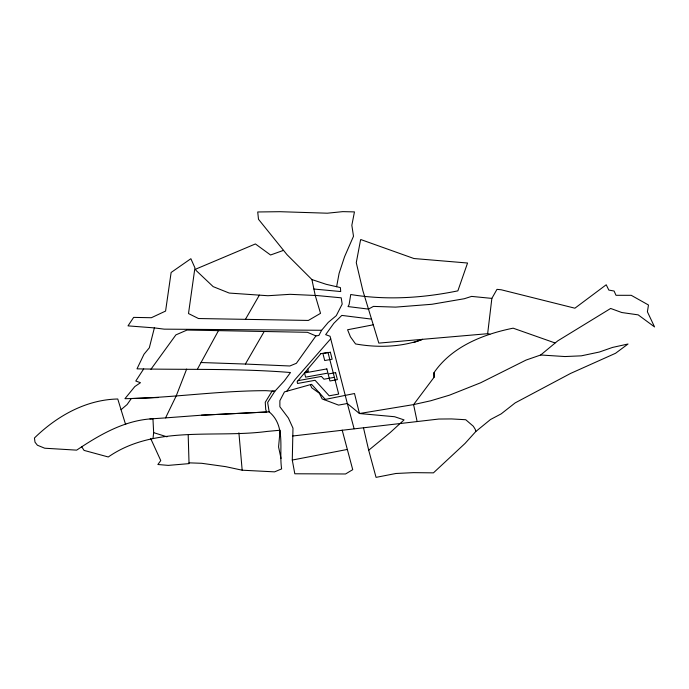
<?xml version="1.0" encoding="UTF-8"?>
<svg xmlns="http://www.w3.org/2000/svg" width="689" height="689" viewBox="0 0 689 689"><rect width="100%" height="100%" fill="white"/><g stroke="black" fill="none" stroke-linecap="round" stroke-linejoin="round"><path stroke-width="1.03" d="M342.183 430.117L352.725 469.665L345.542 473.98L294.806 473.774L292.282 460.045L292.98 428.162L288.39 418.051L279.872 406.734L279.88 400.671L284.471 391.886L311.592 384.316L325.32 399.431M153.044 438.213L153.656 432.649L152.949 418.748C124.7 420.092 99.569 434.828 76.66 450.141L44.725 448.22L37.395 445.223L35.001 442.174L34.45 437.989C56.808 416.147 85.884 399.637 117.759 399L125.381 423.795L125.906 423.959M491.86 298.397L471.595 296.399L464.283 298.733L431.951 304.271L395.607 307.122L373.429 306.398L368.486 309.103L348.014 306.562L349.108 304.547L350.744 294.513C386.314 300.404 422.667 298.07 457.866 290.853L467.555 263.017L413.96 258.53L360.795 239.548L360.545 239.979L356.273 262.69L362.879 290.706L378.829 343.105L487.648 333.7L491.86 298.397L496.976 289.354L501.23 289.776L574.893 308.198L606.217 284.772L608.826 290.078L614.088 291.025L616 295.305L631.236 295.314L648.478 305.003L647.402 311.807L654.55 326.93L638.178 314.864L621.779 312.522L610.661 308.457L557.763 340.857L540.701 354.99L526.008 360.089L480.569 382.808L449.478 395.167L430.797 400.757L413.589 404.598L359.443 413.529L347.325 403.513L330.065 336.249L325.656 334.656L333.838 323.305L341.796 315.407L371.535 319.119M336.62 286.719L339.109 273.326L344.569 256.713L353.5 236.258L351.838 225.277L354.456 211.902L342.777 211.635L327.361 213.202L279.915 211.695L257.72 211.971L258.496 219.283L287.037 254.706L311.919 279.562L326.112 284.29L340.4 287.589L340.711 291.55L313.9 289.027M283.532 250.357L270.553 254.999L255.404 243.949L195.538 269.218L196.098 270.467L213.151 286.624L229.213 293.058L267.918 295.727L290.103 294.324L317.259 295.564L341.21 297.82L342.183 304.099L336.292 315.648L328.222 322.409L321.617 330.281L164.163 329.153L154.37 327.895L149.324 347.799L143.984 354.258L137.008 368.848C188.166 369.864 239.376 368.322 290.491 372.525L284.316 380.896L274.851 391.257L267.651 402.488L269.175 411.884C286.305 426.112 278.683 449.538 281.629 468.908L274.575 471.862L242.175 470.199L225.691 466.651L201.688 463.292L189.019 462.844M186.659 369.063L176.246 395.839L165.567 417.887L149.935 418.946M321.617 330.281L318.861 335.465L315.924 335.913L307.44 332.305L187.038 330.048L175.893 334.888L150.934 369.278M197.631 368.753L218.542 330.522M245.43 319.343L259.365 295.133M201.042 362.526L245.379 364.05L264.214 331.469M143.674 368.942L135.776 381.026L140.478 382.696L134.811 386.572L124.933 398.698C172.043 397.906 218.757 390.697 265.92 390.672L274.851 391.257L272.112 391.076L265.248 402.273L265.739 409.619L266.746 412.005L201.421 415.2L165.567 417.887M286.839 391.223L295.116 379.51L330.711 338.773M315.924 335.913L296.373 363.31L289.828 365.988L245.379 364.05M554.964 342.924L513.133 328.179C483.161 334.234 451.924 346.576 434.018 372.637L434.079 377.262L413.589 404.598L417.121 421.496M540.701 354.99L564.997 356.549L581.327 355.834L599.396 352.019L612.461 347.445L628.024 344.009L615.544 353.285L570.526 373.455L515.157 402.893L501.179 413.874L490.49 419.523L475.78 431.538L465.032 443.449L433.433 472.852L413.314 472.645L395.917 473.489L376.056 477.365L368.693 450.236L363.465 427.654M368.693 450.236L390.198 432.563L404.055 419.894L394.599 416.724L359.443 413.529L354.508 393.522L324.088 399.646M121.049 409.688L127.12 404.529L131.341 398.509L158.108 397.544M413.891 342.511L422.598 339.324C401.36 347.222 377.727 347.867 355.55 343.94L350.443 336.835L347.575 329.764L373.266 324.803M281.017 458.452L278.571 446.946L280.113 430.229L267.22 431.409C214.615 438.428 154.715 424.734 108.285 456.979L84.067 450.399L81.784 446.877M292.282 460.045L347.334 449.452M305.528 371.793L308.345 371.276L307.794 369.106M298.027 380.655L321.427 376.418L323.976 379.208L334.372 377.322M292.816 435.991L438.815 419.041L451.545 418.929L465.755 419.73L473.343 426.267L475.289 429.428L475.78 431.538M269.175 411.884L201.421 415.2M154.37 327.895L128.008 325.871L133.649 317.388L151.365 317.724L165.584 311.075L171.13 272.474L190.87 258.711L194.927 267.84L188.502 313.555L198.492 318.533L308.371 320.437L320.531 313.34L315.243 295.469L311.919 279.562M487.648 333.7L489.896 334.268M153.656 432.649L166.962 436.817M150.65 438.454L160.761 460.579L157.876 464.507L168.271 465.385L189.044 463.628L188.2 435.284M310.446 384.634L311.626 387.709L319.403 393.298L322.151 398.922L338.549 405.098L347.325 403.513L354.112 428.739M238.902 432.795L242.175 470.199M434.018 372.637L434.079 377.262M320.833 353.69L297.131 381.715L297.579 383.472L315.097 380.285L329.196 395.805L338.678 394.082L327.973 352.389L320.833 353.69M330.358 352.217L322.917 353.569L324.708 360.536L332.15 359.193L330.358 352.217M326.853 368.908L304.529 372.964L305.606 377.15L327.93 373.093L326.853 368.908M335.603 372.654L328.162 374.006L329.953 380.983L337.395 379.63L335.603 372.654"/></g></svg>
